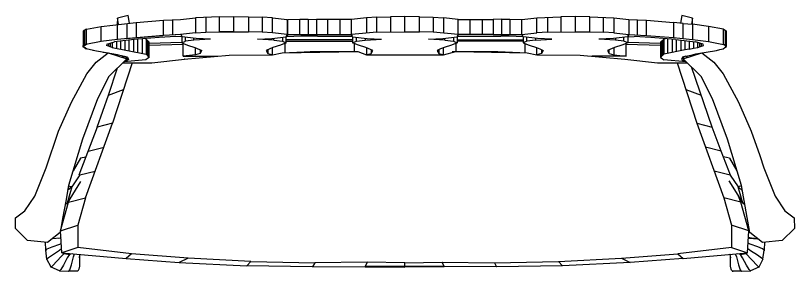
# Model space of a CAD drawing. Header units: millimetres. Extents: x 577 to 2337, y 236 to 943.
# Drawn here: x 747.859 to 750.233, y 697.999 to 698.78 of the extents above; entities that cross this region are included whole.
import ezdxf

# ---------------------------------------------------------------- set-up
doc = ezdxf.new("R2010")
doc.units = ezdxf.units.MM
doc.header["$LTSCALE"] = 0.01
doc.layers.add('06-Furn', color=4, linetype='Continuous')

# ---------------------------------------------------------------- blocks, each defined once
blk = doc.blocks.new('HHH')
at = {"layer": '06-Furn', "color": 17, "linetype": 'ByBlock'}
for p, q in [((758.6469, 646.1322), (758.6463, 646.1131)), ((758.6796, 646.1398), (758.6469, 646.1322)), ((758.6504, 646.1135), (758.6469, 646.1322)), ((758.6837, 646.1166), (758.6796, 646.1398)), ((758.7045, 646.1189), (758.7877, 646.1255)), ((758.7877, 646.1255), (758.8397, 646.1282)), ((758.7877, 646.0792), (758.7877, 646.1255)), ((758.8145, 646.1269), (758.8145, 646.0805)), ((758.8397, 646.1282), (758.8849, 646.1331)), ((758.8397, 646.1282), (758.8397, 646.1282)), ((758.958, 646.1362), (758.8849, 646.1331)), ((758.8849, 646.1331), (758.8849, 646.0868)), ((758.9167, 646.1349), (758.9167, 646.089)), ((758.958, 646.1362), (759.0023, 646.1367)), ((758.958, 646.0899), (758.958, 646.1362)), ((759.0023, 646.0903), (759.0023, 646.1367)), ((759.0023, 646.1367), (759.0466, 646.1362)), ((759.0466, 646.1362), (759.0879, 646.1349)), ((759.0466, 646.1362), (759.0466, 646.0899)), ((759.0879, 646.1349), (759.0879, 646.089)), ((759.1197, 646.1331), (759.0879, 646.1349)), ((759.1197, 646.0868), (759.1197, 646.1331)), ((759.1197, 646.1331), (759.1648, 646.1282)), ((759.1648, 646.1282), (759.1648, 646.0819)), ((759.1648, 646.1247), (759.1666, 646.1282)), ((759.1666, 646.1282), (759.2032, 646.1287)), ((759.1666, 646.0819), (759.1666, 646.1282)), ((759.2032, 646.1287), (759.2287, 646.1287)), ((759.2032, 646.0823), (759.2032, 646.1287)), ((759.2287, 646.1287), (759.2287, 646.0823)), ((759.2287, 646.1287), (759.254, 646.1282)), ((759.3607, 646.1282), (759.254, 646.1282)), ((759.254, 646.1282), (759.254, 646.0819)), ((759.2881, 646.0819), (759.2881, 646.1282)), ((759.325, 646.1282), (759.325, 646.0819)), ((759.4061, 646.1331), (759.3607, 646.1282)), ((759.3607, 646.0819), (759.3607, 646.1282)), ((759.4379, 646.1349), (759.4061, 646.1331)), ((759.4061, 646.1331), (759.4061, 646.0868)), ((759.4379, 646.1349), (759.4792, 646.1362)), ((759.4379, 646.089), (759.4379, 646.1349)), ((759.5235, 646.1367), (759.4792, 646.1362)), ((759.4792, 646.1362), (759.4792, 646.0899)), ((759.5678, 646.1362), (759.5235, 646.1367)), ((759.5235, 646.0903), (759.5235, 646.1367)), ((759.5678, 646.1362), (759.6091, 646.1349)), ((759.5678, 646.0899), (759.5678, 646.1362)), ((759.6091, 646.1349), (759.6091, 646.089)), ((759.6091, 646.1349), (759.6409, 646.1331)), ((759.6409, 646.1331), (759.6409, 646.0868)), ((759.686, 646.1282), (759.6409, 646.1331)), ((759.686, 646.0819), (759.686, 646.1282)), ((759.686, 646.1282), (759.7927, 646.1282)), ((759.7217, 646.0819), (759.7217, 646.1282)), ((759.7589, 646.1282), (759.7589, 646.0819)), ((759.8183, 646.1287), (759.7927, 646.1282)), ((759.7927, 646.1282), (759.7927, 646.0819)), ((759.8183, 646.0823), (759.8183, 646.1287)), ((759.8183, 646.1287), (759.8435, 646.1287)), ((759.8435, 646.1287), (759.8435, 646.0823)), ((759.8435, 646.1287), (759.8801, 646.1282)), ((759.8801, 646.1282), (759.9256, 646.1331)), ((759.8801, 646.0819), (759.8801, 646.1282)), ((759.9256, 646.1331), (759.9987, 646.1362)), ((759.9256, 646.0868), (759.9256, 646.1331)), ((759.9574, 646.1349), (759.9574, 646.089)), ((760.0429, 646.1367), (759.9987, 646.1362)), ((759.9987, 646.1362), (759.9987, 646.0899)), ((760.0429, 646.0903), (760.0429, 646.1367)), ((760.0872, 646.1362), (760.0429, 646.1367)), ((760.0872, 646.0899), (760.0872, 646.1362)), ((760.0872, 646.1362), (760.1603, 646.1331)), ((760.1282, 646.089), (760.1282, 646.1349)), ((760.1603, 646.1331), (760.1603, 646.0868)), ((760.1603, 646.1331), (760.2055, 646.1282)), ((760.2055, 646.1282), (760.2593, 646.1255)), ((760.2055, 646.1282), (760.2055, 646.0819)), ((760.2322, 646.0805), (760.2322, 646.1269)), ((760.2593, 646.0792), (760.2593, 646.1255)), ((760.2593, 646.1255), (760.3422, 646.1189)), ((760.3674, 646.1398), (760.363, 646.1166)), ((760.3998, 646.1322), (760.3674, 646.1398)), ((760.3998, 646.1322), (760.3963, 646.1135)), ((760.4001, 646.1131), (760.3998, 646.1322)), ((758.5527, 646.0984), (758.5978, 646.1068)), ((758.5978, 646.1068), (758.7045, 646.1189)), ((758.5978, 646.0605), (758.5978, 646.1068)), ((758.6472, 646.0667), (758.6472, 646.1131)), ((758.676, 646.1157), (758.676, 646.0694)), ((758.7045, 646.1189), (758.7045, 646.0725)), ((760.3422, 646.1189), (760.3422, 646.0725)), ((760.371, 646.1157), (760.3422, 646.1189)), ((760.371, 646.0694), (760.371, 646.1157)), ((760.371, 646.1157), (760.3995, 646.1131)), ((760.4489, 646.1068), (760.3995, 646.1131)), ((760.3995, 646.1131), (760.3995, 646.0667)), ((760.494, 646.0984), (760.4489, 646.1068)), ((760.4489, 646.1068), (760.4489, 646.0605)), ((758.5527, 646.0984), (758.5429, 646.0921)), ((758.5429, 646.0921), (758.5429, 646.0458)), ((758.5479, 646.0489), (758.5479, 646.0952)), ((758.5527, 646.052), (758.5527, 646.0984)), ((758.7877, 646.0792), (758.6454, 646.0667)), ((758.6742, 646.0694), (758.7859, 646.0792)), ((758.8415, 646.0819), (758.7877, 646.0792)), ((758.8849, 646.0868), (758.8397, 646.0819)), ((758.8448, 646.0752), (758.8415, 646.0819)), ((758.8849, 646.0868), (758.9167, 646.089)), ((758.9167, 646.089), (758.958, 646.0899)), ((759.0023, 646.0903), (758.958, 646.0899)), ((758.958, 646.0899), (759.0466, 646.0899)), ((759.0879, 646.089), (759.0023, 646.0903)), ((759.1197, 646.0868), (759.0879, 646.089)), ((759.1648, 646.0819), (759.1197, 646.0868)), ((759.1616, 646.0752), (759.1648, 646.0819)), ((759.1666, 646.0819), (759.1633, 646.0752)), ((759.1633, 646.0752), (759.1633, 646.0787)), ((759.2058, 646.0774), (759.1633, 646.0752)), ((759.1666, 646.0819), (759.2032, 646.0823)), ((759.2032, 646.0823), (759.2287, 646.0823)), ((759.2314, 646.0774), (759.2058, 646.0774)), ((759.2287, 646.0823), (759.254, 646.0819)), ((759.2567, 646.0765), (759.2314, 646.0774)), ((759.254, 646.0819), (759.3607, 646.0819)), ((759.4379, 646.089), (759.3607, 646.0819)), ((759.3633, 646.0765), (759.3607, 646.0819)), ((759.3624, 646.0787), (759.3607, 646.0819)), ((759.3639, 646.0752), (759.3624, 646.0787)), ((759.4379, 646.089), (759.5235, 646.0903)), ((759.5235, 646.0903), (759.5678, 646.0899)), ((759.6091, 646.089), (759.5678, 646.0899)), ((759.686, 646.0819), (759.6091, 646.089)), ((759.6843, 646.0787), (759.6828, 646.0752)), ((759.6834, 646.0765), (759.686, 646.0819)), ((759.7927, 646.0819), (759.686, 646.0819)), ((759.7901, 646.0765), (759.8156, 646.0774)), ((759.7927, 646.0819), (759.8183, 646.0823)), ((759.8409, 646.0774), (759.8156, 646.0774)), ((759.8183, 646.0823), (759.8435, 646.0823)), ((759.8834, 646.0752), (759.8409, 646.0774)), ((759.8435, 646.0823), (759.8801, 646.0819)), ((759.8801, 646.0819), (759.9256, 646.0868)), ((759.8834, 646.0752), (759.8801, 646.0819)), ((759.8801, 646.0819), (759.8819, 646.0787)), ((759.9574, 646.089), (759.9256, 646.0868)), ((759.9574, 646.089), (760.0429, 646.0903)), ((760.0429, 646.0903), (760.0872, 646.0899)), ((760.0872, 646.0899), (760.1282, 646.089)), ((760.1603, 646.0868), (760.1282, 646.089)), ((760.1603, 646.0868), (760.2055, 646.0819)), ((760.2055, 646.0819), (760.2022, 646.0752)), ((760.2022, 646.0752), (760.2037, 646.0787)), ((760.2037, 646.0787), (760.2055, 646.0819)), ((760.2055, 646.0819), (760.2593, 646.0792)), ((760.2593, 646.0792), (760.3422, 646.0725)), ((760.494, 646.052), (760.494, 646.0984)), ((760.494, 646.0984), (760.4991, 646.0952)), ((760.4991, 646.0952), (760.5038, 646.0921)), ((760.4991, 646.0952), (760.4991, 646.0489)), ((760.5038, 646.0458), (760.5038, 646.0921)), ((758.5978, 646.0605), (758.5509, 646.052)), ((758.6472, 646.0667), (758.5961, 646.0605)), ((758.6145, 646.0524), (758.6386, 646.0596)), ((758.6198, 646.0542), (758.6198, 646.0466)), ((758.6255, 646.0444), (758.6255, 646.056)), ((758.6311, 646.0578), (758.6311, 646.0422)), ((758.6986, 646.0667), (758.6386, 646.0596)), ((758.6439, 646.0605), (758.6439, 646.04)), ((758.657, 646.0373), (758.657, 646.0618)), ((758.6701, 646.0636), (758.6701, 646.0351)), ((758.6828, 646.0324), (758.6828, 646.0649)), ((758.6959, 646.0667), (758.6959, 646.0297)), ((758.7738, 646.0729), (758.6986, 646.0667)), ((758.709, 646.027), (758.709, 646.0676)), ((758.7221, 646.0689), (758.7221, 646.0244)), ((758.7351, 646.068), (758.7292, 646.0694)), ((758.7351, 646.068), (758.7411, 646.0618)), ((758.7351, 646.068), (758.7351, 646.0217)), ((758.7381, 646.0186), (758.7381, 646.0649)), ((758.7411, 646.0618), (758.744, 646.0582)), ((758.7411, 646.0618), (758.7411, 646.0154)), ((758.744, 646.056), (758.843, 646.0587)), ((758.744, 646.0123), (758.744, 646.0582)), ((758.8246, 646.0756), (758.7738, 646.0729)), ((758.8448, 646.0752), (758.8237, 646.0756)), ((758.8427, 646.0756), (758.843, 646.0752)), ((758.8867, 646.0698), (758.843, 646.0752)), ((758.843, 646.0752), (758.843, 646.0565)), ((758.843, 646.0565), (758.8543, 646.0614)), ((758.843, 646.0565), (758.8608, 646.0493)), ((758.8478, 646.0154), (758.8478, 646.0547)), ((758.8543, 646.0614), (758.8543, 646.0738)), ((758.8804, 646.0645), (758.8543, 646.0614)), ((758.8804, 646.0645), (758.8804, 646.0707)), ((758.9304, 646.068), (758.8804, 646.0645)), ((758.9304, 646.068), (758.8867, 646.0698)), ((759.0742, 646.068), (759.1179, 646.0698)), ((759.1241, 646.0645), (759.0742, 646.068)), ((759.1179, 646.0698), (759.1616, 646.0752)), ((759.1241, 646.0645), (759.1241, 646.0707)), ((759.1241, 646.0645), (759.1503, 646.0614)), ((759.1616, 646.0565), (759.1437, 646.0493)), ((759.1503, 646.0738), (759.1503, 646.0614)), ((759.1503, 646.0614), (759.1616, 646.0565)), ((759.1568, 646.0547), (759.1568, 646.0266)), ((759.1616, 646.0565), (759.1616, 646.0752)), ((759.3639, 646.0658), (759.1616, 646.0658)), ((759.1616, 646.0614), (759.3639, 646.0614)), ((759.2567, 646.0765), (759.3633, 646.0765)), ((759.3633, 646.077), (759.3633, 646.0765)), ((759.3639, 646.0752), (759.4079, 646.0698)), ((759.3639, 646.0752), (759.3639, 646.0565)), ((759.3639, 646.0565), (759.3755, 646.0614)), ((759.3821, 646.0493), (759.3639, 646.0565)), ((759.369, 646.0547), (759.369, 646.0302)), ((759.3755, 646.0614), (759.3755, 646.0738)), ((759.3755, 646.0614), (759.4017, 646.0645)), ((759.4017, 646.0707), (759.4017, 646.0645)), ((759.4017, 646.0645), (759.4516, 646.068)), ((759.4079, 646.0698), (759.4516, 646.068)), ((759.5951, 646.068), (759.6391, 646.0698)), ((759.6453, 646.0645), (759.5951, 646.068)), ((759.6391, 646.0698), (759.6828, 646.0752)), ((759.6453, 646.0645), (759.6453, 646.0707)), ((759.6453, 646.0645), (759.6715, 646.0614)), ((759.6828, 646.0565), (759.6649, 646.0493)), ((759.6715, 646.0738), (759.6715, 646.0614)), ((759.6715, 646.0614), (759.6828, 646.0565)), ((759.678, 646.0547), (759.678, 646.0302)), ((759.6828, 646.0752), (759.6828, 646.0565)), ((759.6828, 646.0658), (759.8834, 646.0658)), ((759.8834, 646.0614), (759.6828, 646.0614)), ((759.6834, 646.0765), (759.6834, 646.077)), ((759.6834, 646.0765), (759.7901, 646.0765)), ((759.9273, 646.0698), (759.8834, 646.0752)), ((759.8834, 646.0752), (759.8834, 646.0565)), ((759.895, 646.0614), (759.8834, 646.0565)), ((759.8834, 646.0565), (759.9015, 646.0493)), ((759.8884, 646.0547), (759.8884, 646.0266)), ((759.895, 646.0614), (759.895, 646.0738)), ((759.9211, 646.0645), (759.895, 646.0614)), ((759.9211, 646.0707), (759.9211, 646.0645)), ((759.9211, 646.0645), (759.971, 646.068)), ((759.971, 646.068), (759.9273, 646.0698)), ((760.1585, 646.0698), (760.1146, 646.068)), ((760.1648, 646.0645), (760.1146, 646.068)), ((760.2022, 646.0752), (760.1585, 646.0698)), ((760.1648, 646.0707), (760.1648, 646.0645)), ((760.1906, 646.0614), (760.1648, 646.0645)), ((760.2022, 646.0565), (760.1844, 646.0493)), ((760.1906, 646.0614), (760.1906, 646.0738)), ((760.2022, 646.0565), (760.1906, 646.0614)), ((760.1972, 646.0154), (760.1972, 646.0547)), ((760.2022, 646.0752), (760.2224, 646.0756)), ((760.2022, 646.0752), (760.2022, 646.0565)), ((760.2022, 646.0587), (760.3027, 646.056)), ((760.2729, 646.0729), (760.2224, 646.0756)), ((760.3481, 646.0667), (760.2729, 646.0729)), ((760.3027, 646.0582), (760.3056, 646.0618)), ((760.3027, 646.0582), (760.3027, 646.0123)), ((760.3056, 646.0618), (760.3089, 646.0649)), ((760.3056, 646.0154), (760.3056, 646.0618)), ((760.3089, 646.0649), (760.3119, 646.068)), ((760.3089, 646.0186), (760.3089, 646.0649)), ((760.3119, 646.068), (760.3175, 646.0694)), ((760.3119, 646.068), (760.3119, 646.0217)), ((760.3249, 646.0244), (760.3249, 646.0689)), ((760.338, 646.0676), (760.338, 646.027)), ((760.3422, 646.0725), (760.3995, 646.0667)), ((760.3481, 646.0667), (760.4084, 646.0596)), ((760.3508, 646.0297), (760.3508, 646.0667)), ((760.3639, 646.0649), (760.3639, 646.0324)), ((760.3769, 646.0351), (760.3769, 646.0636)), ((760.39, 646.0618), (760.39, 646.0373)), ((760.3995, 646.0667), (760.4489, 646.0605)), ((760.4028, 646.0605), (760.4028, 646.04)), ((760.4325, 646.0524), (760.4084, 646.0596)), ((760.4159, 646.0422), (760.4159, 646.0578)), ((760.4215, 646.056), (760.4215, 646.0444)), ((760.4272, 646.0466), (760.4272, 646.0542)), ((760.4489, 646.0605), (760.494, 646.052)), ((758.5509, 646.052), (758.5411, 646.0458)), ((758.5411, 646.0458), (758.5467, 646.0422)), ((758.5527, 646.052), (758.5429, 646.0458)), ((758.5429, 646.0458), (758.5485, 646.0422)), ((758.5467, 646.0422), (758.5521, 646.0382)), ((758.5485, 646.0422), (758.5542, 646.0382)), ((758.5744, 646.0333), (758.5521, 646.0382)), ((758.6472, 646.0204), (758.5726, 646.0333)), ((758.6145, 646.0524), (758.6142, 646.0484)), ((758.6311, 646.0422), (758.6142, 646.0484)), ((758.6311, 646.0422), (758.7351, 646.0217)), ((758.8478, 646.0516), (758.744, 646.048)), ((758.8608, 646.0493), (758.8834, 646.0426)), ((758.8834, 646.0426), (758.9042, 646.0337)), ((758.8849, 646.0204), (758.8849, 646.0422)), ((758.8989, 646.0364), (758.8989, 646.0239)), ((758.8989, 646.0239), (758.9042, 646.0337)), ((758.9015, 646.0351), (758.9015, 646.0288)), ((759.1211, 646.0426), (759.1003, 646.0337)), ((759.1003, 646.0337), (759.1054, 646.0239)), ((759.103, 646.0288), (759.103, 646.0351)), ((759.1054, 646.036), (759.1054, 646.0239)), ((759.1197, 646.0204), (759.1197, 646.0422)), ((759.1437, 646.0493), (759.1211, 646.0426)), ((759.1488, 646.0261), (759.3794, 646.0302)), ((759.1488, 646.0261), (759.2388, 646.0302)), ((759.2344, 646.0302), (759.3794, 646.0302)), ((759.3794, 646.0302), (759.4061, 646.0204)), ((759.4043, 646.0426), (759.3821, 646.0493)), ((759.4254, 646.0337), (759.4043, 646.0426)), ((759.4061, 646.0422), (759.4061, 646.0204)), ((759.4201, 646.0364), (759.4201, 646.0239)), ((759.4201, 646.0239), (759.4254, 646.0337)), ((759.4228, 646.0288), (759.4228, 646.0351)), ((759.632, 646.0382), (759.6213, 646.0337)), ((759.6213, 646.0337), (759.6266, 646.0239)), ((759.6239, 646.0288), (759.6239, 646.0351)), ((759.6266, 646.036), (759.6266, 646.0239)), ((759.6424, 646.0426), (759.632, 646.0382)), ((759.6409, 646.0204), (759.6409, 646.0422)), ((759.6409, 646.0204), (759.678, 646.0302)), ((759.6649, 646.0493), (759.6424, 646.0426)), ((759.6673, 646.0302), (759.8061, 646.0302)), ((759.678, 646.0302), (759.8958, 646.0261)), ((759.8061, 646.0302), (759.8958, 646.0261)), ((759.9015, 646.0493), (759.9238, 646.0426)), ((759.9238, 646.0426), (759.9345, 646.0382)), ((759.9256, 646.0204), (759.9256, 646.0422)), ((759.9345, 646.0382), (759.9449, 646.0337)), ((759.9395, 646.0364), (759.9395, 646.0239)), ((759.9449, 646.0337), (759.9395, 646.0239)), ((759.9422, 646.0288), (759.9422, 646.0351)), ((760.1618, 646.0426), (760.1407, 646.0337)), ((760.1407, 646.0337), (760.1461, 646.0239)), ((760.1434, 646.0351), (760.1434, 646.0288)), ((760.1461, 646.0239), (760.1461, 646.036)), ((760.1603, 646.0422), (760.1603, 646.0204)), ((760.1844, 646.0493), (760.1618, 646.0426)), ((760.3027, 646.048), (760.1972, 646.0516)), ((760.3769, 646.0351), (760.3119, 646.0217)), ((760.39, 646.0373), (760.3769, 646.0351)), ((760.39, 646.0373), (760.4028, 646.04)), ((760.4028, 646.04), (760.4159, 646.0422)), ((760.4099, 646.0226), (760.4726, 646.0333)), ((760.4159, 646.0422), (760.4272, 646.0466)), ((760.4272, 646.0466), (760.4328, 646.0484)), ((760.4328, 646.0484), (760.4325, 646.0524)), ((760.4726, 646.0333), (760.4827, 646.036)), ((760.4827, 646.036), (760.4928, 646.0382)), ((760.4928, 646.0382), (760.4985, 646.0422)), ((760.4991, 646.0489), (760.494, 646.052)), ((760.4985, 646.0422), (760.5038, 646.0458)), ((760.4991, 646.0489), (760.5038, 646.0458)), ((758.5827, 645.9972), (758.6186, 646.0257)), ((758.6038, 646.0279), (758.6181, 646.0257)), ((758.6186, 646.0257), (758.6757, 646.0079)), ((758.6757, 646.0079), (758.6213, 645.9539)), ((758.635, 646.0226), (758.6454, 646.0204)), ((758.6781, 646.0128), (758.6454, 646.0204)), ((758.662, 646.0163), (758.6635, 646.0119)), ((758.6647, 646.0114), (758.6647, 646.0159)), ((758.6665, 646.0154), (758.6665, 646.011)), ((758.6733, 646.0088), (758.6733, 646.0137)), ((758.6787, 646.0061), (758.6763, 646.0128)), ((758.6781, 646.0128), (758.6805, 646.0061)), ((758.739, 646.0083), (758.7339, 646.0048)), ((758.7351, 646.0217), (758.744, 646.0123)), ((758.744, 646.0123), (758.739, 646.0083)), ((758.7524, 645.9958), (758.8516, 646.007)), ((758.8849, 646.0204), (758.8478, 646.0154)), ((758.8478, 646.0154), (758.9518, 646.0154)), ((758.8504, 646.007), (758.9877, 646.0186)), ((758.8516, 646.007), (758.8504, 646.007)), ((758.8989, 646.0239), (758.8849, 646.0204)), ((758.9877, 646.0186), (759.1197, 646.0204)), ((759.1054, 646.0239), (759.1197, 646.0204)), ((759.1197, 646.0204), (759.1488, 646.0261)), ((759.4061, 646.0204), (759.4201, 646.0239)), ((759.4061, 646.0204), (759.6409, 646.0204)), ((759.6266, 646.0239), (759.6409, 646.0204)), ((759.8958, 646.0261), (759.9256, 646.0204)), ((759.9395, 646.0239), (759.9256, 646.0204)), ((759.9256, 646.0204), (760.0569, 646.0186)), ((760.0569, 646.0186), (760.1933, 646.007)), ((760.1972, 646.0154), (760.0929, 646.0154)), ((760.1461, 646.0239), (760.1603, 646.0204)), ((760.1603, 646.0204), (760.1972, 646.0154)), ((760.1933, 646.007), (760.2928, 645.9958)), ((760.3056, 646.0154), (760.3027, 646.0123)), ((760.3027, 646.0123), (760.3077, 646.0083)), ((760.3089, 646.0186), (760.3056, 646.0154)), ((760.3077, 646.0083), (760.3128, 646.0048)), ((760.3119, 646.0217), (760.3089, 646.0186)), ((760.3689, 646.0128), (760.3665, 646.0061)), ((760.379, 646.0154), (760.3689, 646.0128)), ((760.371, 646.0079), (760.4284, 646.0257)), ((760.4257, 645.9539), (760.371, 646.0079)), ((760.3734, 646.0088), (760.3734, 646.0141)), ((760.379, 646.0154), (760.3894, 646.0177)), ((760.3805, 646.0159), (760.3805, 646.011)), ((760.3811, 646.0114), (760.3811, 646.0163)), ((760.3829, 646.0119), (760.3847, 646.0168)), ((760.3894, 646.0177), (760.3995, 646.0204)), ((760.3995, 646.0204), (760.4099, 646.0226)), ((760.4284, 646.0257), (760.4643, 645.9972)), ((758.5542, 645.9624), (758.5827, 645.9972)), ((758.6923, 645.9958), (758.6317, 645.8117)), ((758.6635, 645.9958), (758.7524, 645.9958)), ((758.6665, 645.999), (758.6662, 645.999)), ((758.7339, 646.0048), (758.6665, 645.9985)), ((758.6733, 646.0021), (758.6665, 645.9985)), ((758.6665, 645.9985), (758.6665, 645.999)), ((758.6665, 645.999), (758.6665, 645.9958)), ((758.668, 646.0003), (758.6715, 646.0021)), ((758.6715, 646.0021), (758.6787, 646.0061)), ((758.6805, 646.0061), (758.6733, 646.0021)), ((758.6733, 646.0021), (758.6733, 646.0056)), ((760.2928, 645.9958), (760.3832, 645.9958)), ((760.3802, 645.999), (760.3128, 646.0048)), ((760.3529, 645.9958), (760.4132, 645.8117)), ((760.3665, 646.0061), (760.3734, 646.0021)), ((760.3734, 646.0021), (760.3734, 646.0056)), ((760.3734, 646.0021), (760.3802, 645.999)), ((760.3805, 645.9985), (760.3805, 645.9958)), ((760.4601, 645.7993), (760.3966, 645.9829)), ((760.4643, 645.9972), (760.4928, 645.9624)), ((758.5066, 645.8759), (758.5542, 645.9624)), ((758.6195, 645.8973), (758.6472, 645.9802)), ((760.4928, 645.9624), (760.5401, 645.8759)), ((758.6213, 645.9539), (758.5863, 645.8853)), ((760.4604, 645.8853), (760.4257, 645.9539)), ((758.6195, 645.8973), (758.6659, 645.9143)), ((760.3793, 645.9143), (760.4257, 645.8973)), ((758.5851, 645.7993), (758.6195, 645.8973)), ((758.4677, 645.7868), (758.5066, 645.8759)), ((758.5863, 645.8853), (758.5408, 645.7623)), ((760.5062, 645.7623), (760.4604, 645.8853)), ((760.5401, 645.8759), (760.579, 645.7868)), ((758.5851, 645.7993), (758.5292, 645.6526)), ((758.5497, 645.5831), (758.6317, 645.8117)), ((758.6317, 645.8117), (758.5851, 645.7993)), ((760.4132, 645.8117), (760.4952, 645.5831)), ((760.4132, 645.8117), (760.4601, 645.7993)), ((760.4872, 645.7257), (760.4601, 645.7993)), ((758.4294, 645.6749), (758.4677, 645.7868)), ((760.579, 645.7868), (760.6049, 645.7123)), ((758.5408, 645.7623), (758.4983, 645.6214)), ((760.5487, 645.6214), (760.5062, 645.7623)), ((758.5577, 645.7257), (758.6062, 645.7386)), ((760.4872, 645.7257), (760.439, 645.7386)), ((760.516, 645.6526), (760.4872, 645.7257)), ((758.5346, 645.7048), (758.5117, 645.6664)), ((758.5506, 645.7079), (758.5346, 645.7048)), ((760.5122, 645.7048), (760.494, 645.7083)), ((760.5122, 645.7048), (760.535, 645.666)), ((760.6049, 645.7123), (760.6176, 645.6749)), ((758.3949, 645.5884), (758.4294, 645.6749)), ((760.6176, 645.6749), (760.6521, 645.5884)), ((758.5328, 645.654), (758.5084, 645.617)), ((758.5328, 645.654), (758.5788, 645.6651)), ((760.5145, 645.6531), (760.4661, 645.6651)), ((760.5145, 645.6531), (760.5386, 645.617)), ((758.5346, 645.6339), (758.4941, 645.5675)), ((760.5107, 645.6357), (760.5529, 645.5675)), ((758.4983, 645.6214), (758.4897, 645.5733)), ((758.5084, 645.617), (758.4941, 645.5675)), ((758.5084, 645.617), (758.4953, 645.6058)), ((758.498, 645.6205), (758.5084, 645.617)), ((760.5487, 645.6205), (760.5386, 645.617)), ((760.5386, 645.617), (760.5514, 645.6058)), ((760.5529, 645.5675), (760.5386, 645.617)), ((760.5749, 645.4774), (760.5487, 645.6214)), ((758.3652, 645.5443), (758.3949, 645.5884)), ((758.4983, 645.5706), (758.5497, 645.5831)), ((758.4983, 645.5706), (758.5016, 645.58)), ((758.5497, 645.5831), (758.5268, 645.4997)), ((760.4952, 645.5831), (760.5181, 645.4997)), ((760.5466, 645.5706), (760.4952, 645.5831)), ((760.5466, 645.5706), (760.5398, 645.5884)), ((760.6521, 645.5884), (760.6815, 645.5443)), ((758.4736, 645.4832), (758.4983, 645.5706)), ((758.4897, 645.5733), (758.4808, 645.5256)), ((758.4941, 645.5675), (758.4873, 645.5621)), ((760.5713, 645.4832), (760.5466, 645.5706)), ((760.5591, 645.5621), (760.5529, 645.5675)), ((758.3369, 645.5225), (758.3652, 645.5443)), ((760.6815, 645.5443), (760.7101, 645.5225)), ((758.3366, 645.4899), (758.3369, 645.5225)), ((758.4808, 645.5256), (758.4721, 645.4774)), ((760.7101, 645.5225), (760.7104, 645.4899)), ((758.3735, 645.4534), (758.3366, 645.4899)), ((758.4736, 645.4832), (758.5268, 645.4997)), ((758.5268, 645.4997), (758.5259, 645.4315)), ((760.5181, 645.4997), (760.519, 645.4315)), ((760.5713, 645.4832), (760.5181, 645.4997)), ((760.7104, 645.4899), (760.6735, 645.4534)), ((758.4721, 645.4774), (758.4338, 645.4476)), ((758.4739, 645.4605), (758.4478, 645.4587)), ((758.4677, 645.4601), (758.4748, 645.4618)), ((758.4775, 645.4155), (758.4736, 645.4832)), ((758.4748, 645.4609), (758.4739, 645.4605)), ((758.4748, 645.4618), (758.4748, 645.4609)), ((760.5674, 645.4155), (760.5713, 645.4832)), ((760.5793, 645.4601), (760.5698, 645.4623)), ((760.5698, 645.4614), (760.5731, 645.4605)), ((760.5731, 645.4605), (760.5983, 645.4583)), ((760.6129, 645.4476), (760.5749, 645.4774)), ((758.4338, 645.4476), (758.3735, 645.4534)), ((758.4288, 645.424), (758.4279, 645.4485)), ((758.4478, 645.4587), (758.4472, 645.4583)), ((758.4472, 645.4583), (758.4484, 645.4583)), ((758.4478, 645.4338), (758.4716, 645.4418)), ((758.4716, 645.4418), (758.4757, 645.444)), ((760.5754, 645.4418), (760.5689, 645.4449)), ((760.5992, 645.4338), (760.5754, 645.4418)), ((760.5989, 645.4587), (760.5793, 645.4601)), ((760.5983, 645.4583), (760.5995, 645.4583)), ((760.5995, 645.4583), (760.5989, 645.4587)), ((760.6735, 645.4534), (760.6129, 645.4476)), ((760.6188, 645.4485), (760.6182, 645.424)), ((760.6191, 645.448), (760.6194, 645.4485)), ((758.4288, 645.424), (758.4285, 645.4213)), ((758.4288, 645.424), (758.4332, 645.428)), ((758.4323, 645.3963), (758.4288, 645.424)), ((758.4332, 645.428), (758.4478, 645.4338)), ((758.4707, 645.4231), (758.4365, 645.4003)), ((758.4766, 645.428), (758.4707, 645.4231)), ((758.4769, 645.4057), (758.4849, 645.4141)), ((758.5259, 645.4315), (758.4775, 645.4155)), ((758.4775, 645.4155), (758.6736, 645.3981)), ((758.4849, 645.4141), (758.4846, 645.415)), ((758.4846, 645.415), (758.4846, 645.415)), ((758.4849, 645.4141), (758.501, 645.411)), ((758.5093, 645.4128), (758.501, 645.411)), ((758.69, 645.4128), (758.5259, 645.4315)), ((758.69, 645.4128), (758.6736, 645.3981)), ((758.8623, 645.3994), (758.69, 645.4128)), ((760.1829, 645.3994), (760.3553, 645.4128)), ((760.519, 645.4315), (760.3553, 645.4128)), ((760.3553, 645.4128), (760.3713, 645.3981)), ((760.3713, 645.3981), (760.5674, 645.4155)), ((760.519, 645.4315), (760.5674, 645.4155)), ((760.546, 645.411), (760.5365, 645.4128)), ((760.5419, 645.4119), (760.5425, 645.4137)), ((760.546, 645.411), (760.5621, 645.4141)), ((760.5621, 645.415), (760.5621, 645.415)), ((760.5621, 645.415), (760.5621, 645.4141)), ((760.5621, 645.4141), (760.598, 645.3758)), ((760.568, 645.4293), (760.5763, 645.4231)), ((760.5763, 645.4231), (760.5977, 645.4092)), ((760.6135, 645.428), (760.5992, 645.4338)), ((760.6182, 645.424), (760.6135, 645.428)), ((760.6144, 645.3963), (760.6182, 645.424)), ((760.6182, 645.424), (760.6185, 645.4213)), ((758.4365, 645.4003), (758.4323, 645.3963)), ((758.4451, 645.3718), (758.4323, 645.3963)), ((758.4323, 645.3963), (758.4323, 645.395)), ((758.4323, 645.395), (758.4323, 645.3963)), ((758.449, 645.3758), (758.4769, 645.4057)), ((758.4944, 645.4008), (758.4823, 645.3785)), ((758.501, 645.411), (758.4944, 645.4008)), ((758.5069, 645.3789), (758.5132, 645.403)), ((758.5132, 645.403), (758.5164, 645.4124)), ((758.5322, 645.411), (758.5316, 645.4066)), ((758.5316, 645.4008), (758.5325, 645.411)), ((758.5316, 645.4066), (758.5316, 645.3812)), ((758.6736, 645.3981), (758.8356, 645.3861)), ((758.8623, 645.3994), (758.8356, 645.3861)), ((759.054, 645.3892), (758.8623, 645.3994)), ((759.0412, 645.3758), (759.054, 645.3892)), ((759.054, 645.3892), (759.2489, 645.3856)), ((759.796, 645.3856), (759.9909, 645.3892)), ((759.9909, 645.3892), (760.1829, 645.3994)), ((760.0037, 645.3758), (759.9909, 645.3892)), ((760.1829, 645.3994), (760.2093, 645.3861)), ((760.3713, 645.3981), (760.2093, 645.3861)), ((760.5145, 645.411), (760.5139, 645.411)), ((760.5139, 645.411), (760.5154, 645.4008)), ((760.5154, 645.4066), (760.5145, 645.411)), ((760.5154, 645.3812), (760.5154, 645.4066)), ((760.53, 645.4124), (760.5338, 645.403)), ((760.5338, 645.403), (760.5401, 645.3789)), ((760.5523, 645.4008), (760.546, 645.411)), ((760.5647, 645.3785), (760.5523, 645.4008)), ((760.5977, 645.4092), (760.6105, 645.4003)), ((760.6144, 645.3963), (760.6016, 645.3718)), ((760.6105, 645.4003), (760.6144, 645.3963)), ((760.6147, 645.395), (760.6144, 645.3963)), ((758.4451, 645.3718), (758.4448, 645.3714)), ((758.4448, 645.3714), (758.4451, 645.3718)), ((758.449, 645.3758), (758.4451, 645.3718)), ((758.4707, 645.3607), (758.4451, 645.3718)), ((758.4823, 645.3785), (758.4742, 645.3651)), ((758.5019, 645.3642), (758.5069, 645.3789)), ((758.5298, 645.366), (758.5265, 645.3602)), ((758.5301, 645.3705), (758.5298, 645.366)), ((758.531, 645.3727), (758.5301, 645.3705)), ((758.5316, 645.3812), (758.531, 645.3771)), ((758.531, 645.3771), (758.531, 645.3727)), ((758.8356, 645.3861), (759.0412, 645.3758)), ((759.2421, 645.3731), (759.0412, 645.3758)), ((759.2489, 645.3856), (759.2421, 645.3731)), ((759.2421, 645.3731), (759.4023, 645.374)), ((759.4082, 645.387), (759.2489, 645.3856)), ((759.4082, 645.387), (759.4023, 645.374)), ((759.5226, 645.3736), (759.4023, 645.374)), ((759.4023, 645.374), (759.4023, 645.3731)), ((759.4023, 645.3731), (759.5226, 645.3722)), ((759.5226, 645.3852), (759.4082, 645.387)), ((759.5226, 645.3852), (759.6367, 645.387)), ((759.5226, 645.3722), (759.5226, 645.3852)), ((759.6427, 645.374), (759.5226, 645.3736)), ((759.6427, 645.3731), (759.5226, 645.3722)), ((759.6367, 645.387), (759.796, 645.3856)), ((759.6427, 645.374), (759.6367, 645.387)), ((759.8028, 645.3731), (759.6427, 645.374)), ((759.6427, 645.374), (759.6427, 645.3731)), ((759.796, 645.3856), (759.8028, 645.3731)), ((760.0037, 645.3758), (759.8028, 645.3731)), ((760.2093, 645.3861), (760.0037, 645.3758)), ((760.516, 645.3727), (760.5154, 645.3812)), ((760.5166, 645.3705), (760.516, 645.3727)), ((760.5172, 645.366), (760.5166, 645.3705)), ((760.519, 645.3629), (760.5172, 645.366)), ((760.5401, 645.3789), (760.5448, 645.3642)), ((760.5728, 645.3651), (760.5647, 645.3785)), ((760.6016, 645.3718), (760.5763, 645.3607)), ((760.598, 645.3758), (760.6016, 645.3718)), ((760.6016, 645.3718), (760.6022, 645.3714)), ((760.6022, 645.3714), (760.6016, 645.3718)), ((758.4707, 645.3607), (758.4692, 645.3607)), ((758.4742, 645.3651), (758.4707, 645.3607)), ((758.4707, 645.3607), (758.4986, 645.3593)), ((758.4986, 645.3593), (758.4959, 645.3589)), ((758.4986, 645.3593), (758.5019, 645.3642)), ((758.5265, 645.3602), (758.4986, 645.3593)), ((758.5233, 645.3598), (758.523, 645.3602)), ((758.5233, 645.3602), (758.5233, 645.3598)), ((758.5277, 645.3615), (758.5271, 645.3615)), ((758.528, 645.3633), (758.5277, 645.3615)), ((760.5193, 645.3615), (760.519, 645.3629)), ((760.5193, 645.3615), (760.5193, 645.362)), ((760.5193, 645.362), (760.5193, 645.3615)), ((760.5202, 645.3602), (760.5193, 645.3615)), ((760.5193, 645.3615), (760.5193, 645.3615)), ((760.5484, 645.3593), (760.5202, 645.3602)), ((760.5202, 645.3602), (760.524, 645.3598)), ((760.5237, 645.3602), (760.5234, 645.3602)), ((760.5234, 645.3602), (760.5237, 645.3598)), ((760.5237, 645.3598), (760.5237, 645.3602)), ((760.524, 645.3598), (760.5237, 645.3598)), ((760.5448, 645.3642), (760.5484, 645.3593)), ((760.5484, 645.3593), (760.5763, 645.3607)), ((760.5511, 645.3589), (760.5484, 645.3593)), ((760.5763, 645.3607), (760.5728, 645.3651)), ((760.5763, 645.3607), (760.5778, 645.3607))]:
    blk.add_line(p, q, dxfattribs=at)

msp = doc.modelspace()

# ---------------------------------------------------------------- block references
at = {"layer": '06-Furn', "color": 241}
msp.add_blockref('HHH', (-10.4774, 52.6405), dxfattribs=at)

doc.saveas('drawing.dxf')
